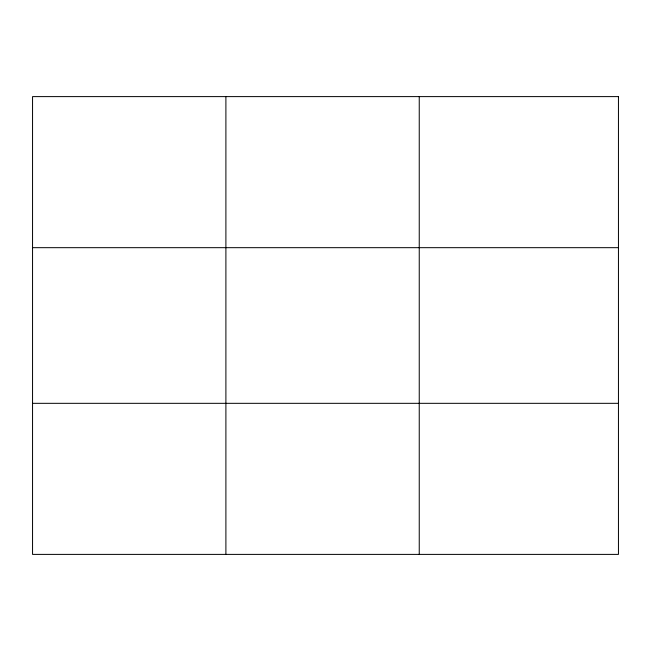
<?xml version="1.0" encoding="UTF-8"?>
<svg xmlns="http://www.w3.org/2000/svg" width="651" height="651" viewBox="0 0 651 651"><rect width="100%" height="100%" fill="white"/><g stroke="black" fill="none" stroke-linecap="round" stroke-linejoin="round"><path stroke-width="0.98" d="M225.897 554.392L225.897 96.608M419.244 554.392L419.244 96.608M32.55 247.673L618.45 247.673M32.55 403.327L618.45 403.327M618.45 96.608L618.45 554.392L32.55 554.392L32.55 96.608L618.45 96.608"/></g></svg>
